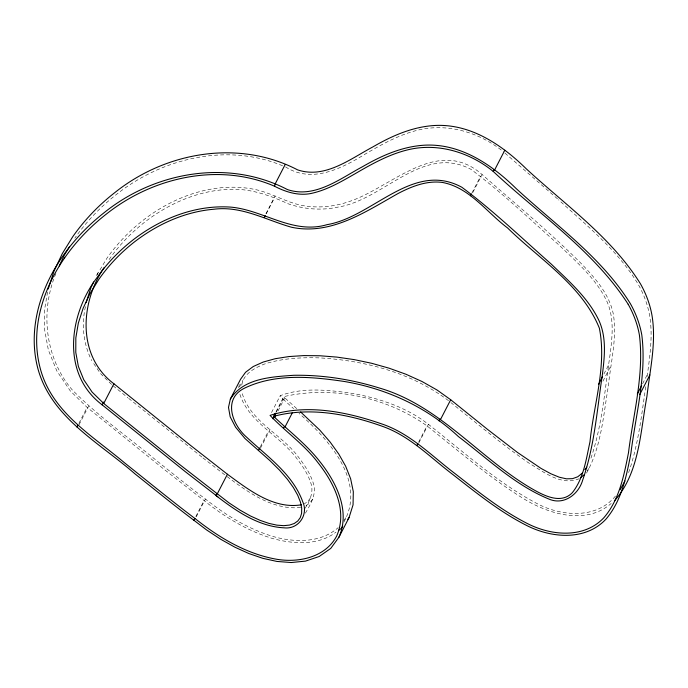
<?xml version="1.0" encoding="UTF-8"?>
<svg xmlns="http://www.w3.org/2000/svg" width="688" height="688" viewBox="0 0 688 688"><rect width="100%" height="100%" fill="white"/><g stroke="black" fill="none" stroke-linecap="round" stroke-linejoin="round"><path stroke-width="0.52" stroke-dasharray="3.44 2.58" d="M590.94 458.165C602.353 424.754 604.855 389.167 610.101 354.458C612.277 337.06 614.375 318.527 607.16 301.955C596.685 279.414 577.387 262.756 559.86 245.797C530.568 219.945 502.24 192.7 470.953 169.325C422.776 143.835 383.594 199.984 338.229 207.045C321.631 210.7 304.259 209.35 288.229 203.811C273.231 196.888 257.579 191.04 240.998 189.561C206.168 187.205 172.103 201.016 144.85 222.035A254.715 206.589 27.3 0 0 108.988 259.703L107.887 261.474M586.529 473.112C601.269 446.787 603.307 415.887 608.244 386.716C610.634 362.963 617.033 338.995 613.49 315.027C609.792 294.61 595.481 278.468 581.618 263.951C550.082 232.372 515.587 203.975 482.099 174.537C437.224 135.175 390.913 188.288 348.137 201.902C333.259 206.907 317.237 208.361 301.783 205.411C286.561 202.229 273.102 194.085 258.086 190.172C217.571 180.557 175.139 195.358 143.078 220.306A257.269 208.662 27.3 0 0 106.846 258.353L96.019 276.473M647.15 376.422C649.842 356.203 653.084 335.598 649.558 315.267A109.117 88.503 27.3 0 0 638.344 284.557C618.288 250.828 587.096 225.913 558.544 199.761M645.748 386.733C641.379 416.283 638.129 446.4 627.877 474.643M47.567 292.022L44.634 309.333L44.565 329.423L48.384 350.106L56.812 370.918L70.305 390.922L87.135 407.399L164.716 469.818L204.052 500.572C224.684 516.989 247.62 531.076 273.033 538.644C293.578 544.105 318.148 545.799 335.942 532.185M85.441 306.624C81.296 324.702 83.368 344.043 91.736 360.641M238.659 387.662L239.364 384.54M241.772 385.194C243.277 373.833 254.87 367.805 264.502 364.038C282.458 358.164 301.542 357.296 320.29 357.923C365.939 360.727 412.585 373.051 449.307 401.293M305.102 508.26C309.918 500.572 314.192 491.507 310.606 482.408C307.811 473.963 302.883 466.49 297.517 459.472C280.541 435.71 248.893 422.965 239.785 393.966M305.438 513.171C310.735 503.822 317.383 493.279 312.963 482.193C310.064 473.456 304.99 465.707 299.435 458.449C282.725 434.377 249.434 421.718 241.823 391.954M343.871 522.08C366.713 480.955 328.116 438.944 299.056 413.359M55.891 273.446C40.033 311.664 45.038 357.915 72.188 389.829C98.1 416.206 128.63 437.405 156.993 461.003C173.075 473.765 189.002 486.717 205.428 499.024C225.759 515.2 248.342 529.124 273.394 536.588C294.808 542.565 320.453 543.193 338.118 527.696M96.647 275.501L97.963 272.715M78.905 423.344L87.135 407.399M79.025 424.771L88.709 406.006M265.921 213.727L275.123 195.899M266.256 213.813L274.486 197.869M239.458 386.974L242.847 380.412M195.822 516.525L204.052 500.572M196.226 516.851L205.428 499.024M271.511 412.568L280.222 395.677C303.356 387 329.053 390.044 352.961 393.467C379.776 398.533 406.677 407.305 428.4 424.333C463.746 451.982 497.355 482.718 537.311 503.719C561.847 516.576 597.038 519.354 615.872 495.541M276.051 411.665L283.791 396.649C332.244 385.443 386.57 397.114 427.007 425.872C458.217 450.692 488.566 476.87 522.484 497.992C548.19 514.056 585.677 525.641 611.211 503.435M276.258 412.207L283.035 399.074L280.222 395.677M278.004 410.977L284.78 397.845L283.791 396.649M260.313 446.865L268.544 430.92M260.425 448.284L270.109 429.527M471.959 192.95L480.68 176.059M472.897 192.365L482.099 174.537M418.777 441.816L427.007 425.872M418.717 443.098L428.4 424.333M603.901 374.031L608.742 364.649M602.929 381.204L611.159 365.259M642.592 383.741L647.434 374.358M310.426 497.94L307.957 501.32L304.38 503.814M312.705 499.101L309.892 502.928L305.85 505.749M343.776 520.549L346.778 516.447M587.26 470.73L588.945 468.425M579.287 478.693C561.245 486.364 543.503 471.727 528.762 462.981C501.776 444.233 476.535 423.137 450.915 402.592M300.647 507.512C272.396 510.384 247.439 491.817 226.042 475.786M282.613 165.799C227.307 142.614 162.377 158.025 116.47 194.412A295.565 239.725 27.3 0 0 74.829 238.151M285.529 166.874C311.819 183.851 341.429 168.603 364.786 154.327C382.365 144.041 400.442 133.893 420.531 129.533C449.84 123.358 480.482 133.102 503.392 151.738M224.675 474.78L202.573 457.606M201.816 457.004L128.682 398.386M113.142 385.813L127.865 397.724M504.983 153.114L557.744 199.056M296.743 408.603L284.78 397.845M283.035 399.074L293.621 408.638M111.576 384.42L100.379 373.464L92.312 361.501"/><path stroke-width="1.03" d="M230.36 399.023C243.466 378.133 271.597 376.878 293.742 375.287C322.552 374.805 351.327 379.346 378.83 387.86C439.056 405.026 478.478 457.288 530.981 488.179C542.798 495.016 560.539 504.897 572.304 492.711C583.777 478.298 586.15 459.206 589.994 441.756C593.753 404.243 606.945 365.878 599.351 328.142C581.971 285.116 539.495 259.342 507.572 227.943C486.579 212.231 469.672 187.6 442.522 182.458C426.835 180.342 411.613 186.414 397.982 193.56C365.534 211.766 330.687 235.657 291.471 227.229C265.921 219.997 241.548 205.686 213.916 209.229C184.926 211.689 157.595 224.133 134.685 241.729A254.715 206.589 27.3 0 0 98.814 279.397L90.025 293.613L83.128 308.25L78.337 323.093L75.835 337.894L75.783 352.419L78.372 366.42L83.747 379.699L92.097 392.074L103.733 403.46L179.155 464.142L229.018 502.876L240.112 510.186L250.518 516.009L260.176 520.386L268.982 523.413L276.868 525.142L283.74 525.666L289.536 525.09L294.215 523.508L297.784 521.014L300.26 517.643L301.602 513.368L301.705 508.183L300.441 502.111L297.698 495.197L293.363 487.534L287.352 479.175L279.577 470.205L269.98 460.685L244.954 438.488L235.606 427.205L230.179 416.816L228.493 407.365L230.36 399.023L240.525 379.32L245.556 372.268L253.27 366.515L263.272 362.017L275.252 358.706L288.891 356.565L303.907 355.584L319.997 355.765L336.853 357.098L354.174 359.609L371.658 363.29L388.995 368.157L405.894 374.229L422.028 381.513L437.095 390.036L450.7 399.754L487.56 429.415L517.436 452.429L541.146 468.476L550.899 473.783L559.318 477.223L566.465 478.831L572.502 478.667L577.748 476.784L582.469 473.009M64.663 257.854C42.286 289.889 29.816 331.014 40.575 369.611C52.494 412.697 92.588 435.822 124.588 462.869C148.066 481.583 171.295 500.632 195.254 518.726C219.205 537.689 246.45 554.081 276.954 559.31C298.962 562.939 325.338 557.297 336.613 536.15C347.965 510.616 333.955 482.864 318.037 462.757C304.406 444.629 285.451 431.711 270.057 415.38C307.467 403.34 348.73 412.138 384.816 425.003C411.699 435.031 431.926 456.058 454.338 473.077C477.584 491.223 500.726 509.997 527.146 523.422C551.062 535.771 583.871 538.893 603.883 517.729C619.406 499.66 623.956 475.503 628.471 452.833C633.295 413.832 644.329 374.47 639.393 334.961A109.117 88.503 27.3 0 0 628.178 304.259M338.883 537.311C350.605 511.046 336.372 482.426 319.954 461.725C306.65 444.491 289.209 431.307 273.626 416.352C310.107 406.556 349.306 414.262 384.136 426.947C410.736 436.88 430.697 457.761 452.893 474.574C476.328 492.875 499.66 511.769 526.294 525.288C551.114 538.093 585.11 541.198 605.853 519.285C621.617 500.984 626.321 476.526 630.879 453.521C635.738 414.296 646.823 374.702 641.801 334.979A111.594 90.506 27.3 0 0 630.328 303.58C601.51 257.226 555.758 225.114 516.224 188.624C491.825 164.673 460.754 143.439 425.055 145.159C402.652 146.312 381.797 155.54 362.653 166.634C339.932 178.725 314.691 198.755 287.455 189.578C228.399 158.825 155.393 171.57 104.524 212.386A298.119 241.789 27.3 0 0 62.522 256.504C39.827 288.986 27.296 330.696 38.218 369.809C52.15 418.218 99.528 442.797 134.934 473.834C154.516 489.4 173.892 505.233 193.887 520.274L206.735 530.035L220.9 539.375L234.926 547.209L248.884 553.548L262.868 558.346L276.963 561.442L291.239 562.535L305.524 561.107L319.137 556.515L330.747 548.405L338.883 537.311L349.048 517.608L353.056 504.837L353.314 491.662L350.631 478.753L345.66 466.24L338.771 454.054L330.12 442.031L319.757 430.06L300.647 411.983M614.418 500.873C639.634 472.708 640.261 431.995 646.901 396.623C649.954 369.705 656.507 342.435 651.966 315.285A111.594 90.506 27.3 0 0 640.494 283.877C611.675 237.532 565.923 205.411 526.389 168.921C501.991 144.97 470.919 123.737 435.22 125.465C412.826 126.618 391.971 135.837 372.827 146.94C350.097 159.031 324.856 179.052 297.629 169.876C238.573 139.131 165.559 151.867 114.698 192.692A298.119 241.789 27.3 0 0 72.696 236.801L62.255 253.674L53.905 271.425L48.22 289.012M86.12 302.608L90.979 287.541L93.602 281.985M59.263 265.955L64.483 254.861L69.385 246.949M624.953 480.989L620.112 489.744M76.961 427.093L77.933 425.218M217.821 496.805L185.614 471.925L102.159 404.854L103.613 402.041M103.733 403.46L113.898 383.766C76.927 356.049 80.195 302.763 104.043 267.692M275.028 184.195L285.193 164.492M64.663 257.845A295.565 239.725 27.3 0 1 106.305 214.114C152.745 177.177 218.638 162.196 274.4 186.156L275.363 184.281M264.321 217.563L265.293 215.688M193.887 520.274L194.85 518.399M216.84 493.606L215.877 495.48C235.795 510.806 258.224 526.518 284.178 527.842C298.429 529.571 308.706 514.787 302.797 501.896C292.796 474.144 267.417 456.6 246.7 437.25C232.08 424.591 222.516 398.748 244.679 388.092C275.432 373.335 311.191 376.585 343.931 381.419C386.432 388.514 426.844 407.072 458.457 436.605C487.525 458.561 514.607 484.885 548.697 498.963C563.678 505.723 578.703 494.431 582.736 479.906C594.518 446.073 597.029 409.953 602.353 374.754C604.597 356.995 606.635 338.1 599.257 321.201C588.653 298.308 569.122 281.358 551.312 264.149C521.839 238.16 493.373 210.717 461.854 187.256C412.938 160.639 372.991 216.935 327.118 224.641C292.77 234.84 263.642 209.943 230.643 207.105C195.246 204.697 160.596 218.638 132.913 240.009A257.269 208.662 27.3 0 0 96.681 278.055C68.86 314.984 61.051 373.954 102.159 404.854M217.245 493.932L227.418 474.238L189.32 444.439L113.898 383.766M273.626 416.352L275.08 413.54M272.869 418.777L275.776 413.144M274.615 417.547L275.587 415.672M258.378 450.614L259.823 447.802M283.456 428.34L284.419 426.465M285.021 426.947L292.28 412.877M470.506 195.762L471.478 193.887M628.178 304.259C593.701 250.647 539.151 214.381 493.227 171.441L494.199 169.566M494.646 169.919L504.811 150.216M416.842 445.575L417.814 443.7M439.142 420.987L440.105 419.112M440.535 419.456L450.7 399.754M598.577 384.351L602.447 376.843M637.26 394.061L641.62 385.615M639.685 394.671L649.85 374.969M342.787 526.148L340.913 528.711L338.427 530.448M347.801 519.32L349.048 517.608M584.912 469.672L586.744 467.169M580.767 477.515L584.447 474.574M301.576 504.76C273.721 509.567 248.557 489.718 227.418 474.238M274.4 186.156C286.165 192.305 299.71 196.433 312.954 193.036C327.935 189.467 341.36 181.58 354.621 174.021C372.191 163.735 390.268 153.596 410.366 149.227C439.675 143.061 470.317 152.796 493.227 171.441"/></g></svg>
